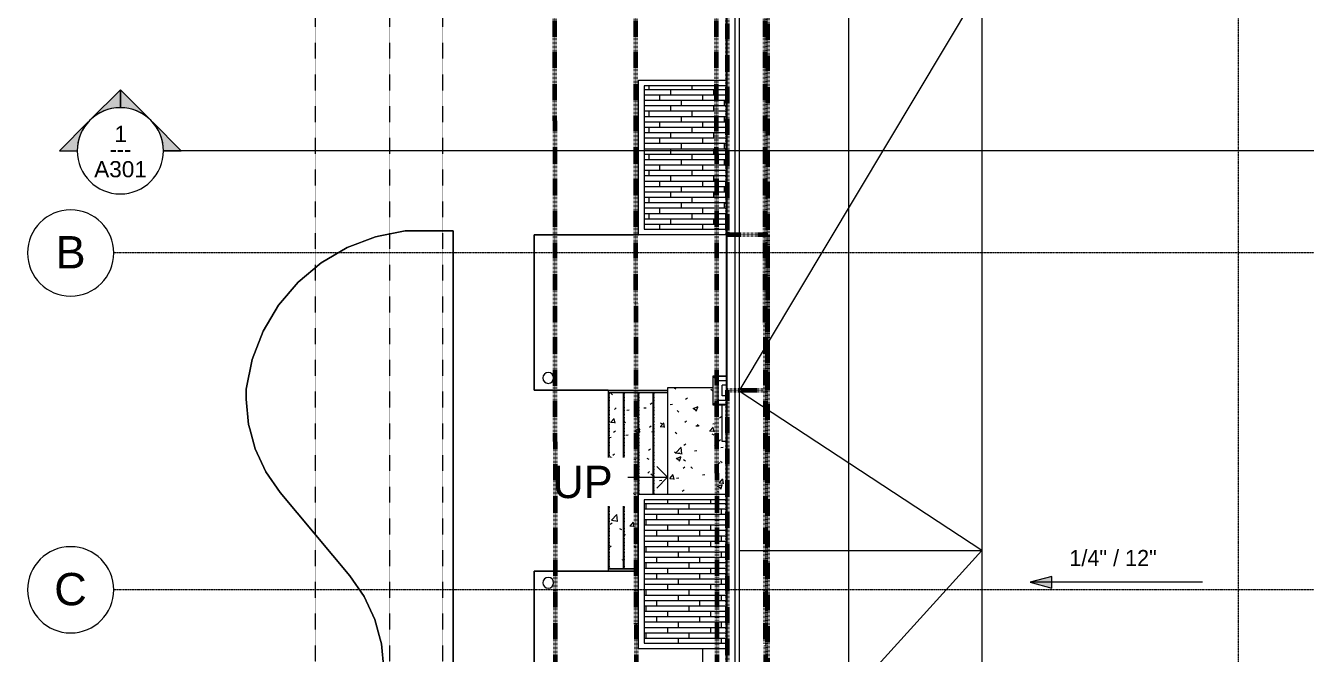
# Model space of a CAD drawing. Header units: inches. Extents: x -4450 to -273, y 9564 to 12971.
# Drawn here: x -4382 to -3431, y 11237 to 11704 of the extents above; entities that cross this region are included whole.
import ezdxf

# ---------------------------------------------------------------- set-up
doc = ezdxf.new("R2010")
doc.units = ezdxf.units.IN
doc.header["$MEASUREMENT"] = 0
for name, pattern in [('Aligning Line 1_8_', [0.25, 0.125, -0.125]), ('Double Dash 3_8_', [1, 0.375, -0.125, 0.125, -0.125, 0.125, -0.125]), ('Grid Line 1_2_', [0.875, 0.5, -0.125, 0.125, -0.125]), ('Overhead 1_16_', [0.101562, 0.0625, -0.039062])]:
    doc.linetypes.add(name, pattern=pattern)
for name, color, linetype, lineweight in [('0-1', 7, 'Continuous', 5), ('0-4', 147, 'Aligning Line 1_8_', 9), ('A-FLOR', 192, 'Continuous', 13), ('A-FLOR-HRAL', 11, 'Continuous', 9), ('A-FLOR-PATT-3', 8, 'Continuous', 9), ('A-GENM', 5, 'Continuous', 9), ('A-ROOF', 132, 'Continuous', 13), ('A-WALL', 113, 'Continuous', 13), ('C-BLDG-PADS-1', 7, 'Continuous', 9), ('C-PROP-LINE', 91, 'Double Dash 3_8_', 140), ('C-PROP-LINE-1', 250, 'Double Dash 3_8_', 140), ('C-TOPO', 7, 'Continuous', 9), ('E-LITE-EQPM', 33, 'Continuous', 9), ('G-ANNO-DIMS', 111, 'Continuous', 9), ('G-ANNO-SYMB', 111, 'Aligning Line 1_8_', 9), ('G-ANNO-SYMB-2', 147, 'Aligning Line 1_8_', 9), ('G-ANNO-SYMB-3', 111, 'Continuous', 9), ('S-GRID-1', 1, 'Grid Line 1_2_', 9), ('S-GRID-IDEN', 1, 'Continuous', 9), ('S-STRS', 31, 'Continuous', 9), ('S-STRS-3', 31, 'Overhead 1_16_', 9), ('S-STRS-ANNO', 31, 'Continuous', 9), ('S-STRS-IDEN', 31, 'Continuous', 9)]:
    doc.layers.add(name, color=color, linetype=linetype, lineweight=lineweight)
doc.styles.add('Arial', font='arial.ttf', dxfattribs={"height": 12})
doc.styles.add('Arial_1', font='arial.ttf', dxfattribs={"height": 24})
doc.styles.add('Century Gothic', font='ufonts.com_century-gothic.ttf', dxfattribs={"height": 24})
doc.styles.add('Century Gothic_1', font='ufonts.com_century-gothic.ttf', dxfattribs={"height": 12})
pattern_1 = [(50, (0, 0), (36.723345, -3.21301), [3.84, -42.24]), (355, (0, 0), (-7.10443, 38.51274), [3.072, -33.792]), (100.451, (3.06, -0.268), (29.62024, 35.29956), [3.263, -35.898]), (46.184, (0, 10.24), (54.6425, -8.47523), [5.76, -63.36]), (96.636, (4.554, 9.534), (47.85396, 49.8752), [4.895, -53.848]), (351.184, (0, 10.24), (47.8553, 49.87485), [4.608, -50.688]), (21, (5.12, 7.68), (30.56126, -20.613996), [3.84, -42.24]), (326, (5.12, 7.68), (12.45768, 37.1283), [3.072, -33.792]), (71.451, (7.667, 5.962), (43.02001, 16.51351), [3.263, -35.898]), (37.5, (0, 0), (0.6228, 17.04428), [1.69, -31.693, 1.69, -32.614, -33.92]), (37.5, (0, 0), (0.6228, 17.04428), [-67.686, 1.69, -32.23]), (7.5, (0, 0), (13.469403, 20.19387), [1.69, -17.869, 1.69, -30.925, -12.928]), (7.5, (0, 0), (13.469403, 20.19387), [-52.173, 1.69, -11.238]), (327.5, (-11.418, 0), (27.331677, -1.155216), [1.69, -11.11, 1.69, -38.246, -52.992]), (327.5, (-11.418, 0), (27.331677, -1.155216), [-52.736, 1.69, -51.302]), (317.5, (-16.538, 0), (29.85903, 5.12498), [1.69, -14.95, 1.69, -24.832, -37.632]), (317.5, (-16.538, 0), (29.85903, 5.12498), [-43.162, 1.69, -35.942])]

# ---------------------------------------------------------------- blocks, each defined once
blk = doc.blocks.new('CTR  - Topography_rvt-1-FLOOR PLAN - ROOF')
at = {"layer": 'C-BLDG-PADS-1'}
blk.add_line((-3879.22, 11241.39), (-3879.22, 11145.01), dxfattribs=at)
at = {"layer": 'C-TOPO'}
for p, q in [((-4121.96, 11547.25), (-4142.94, 11539.28)), ((-4142.94, 11539.28), (-4121.96, 11547.25)), ((-4118.6, 11547.91), (-4121.96, 11547.25)), ((-4121.96, 11547.25), (-4118.6, 11547.91)), ((-4099.94, 11551.59), (-4118.6, 11547.91)), ((-4118.6, 11547.91), (-4099.94, 11551.59)), ((-4064.23, 11551.59), (-4099.94, 11551.59)), ((-4099.94, 11551.59), (-4064.23, 11551.59)), ((-4064.23, 11535.94), (-4064.23, 11551.59)), ((-4064.23, 11551.59), (-4064.23, 11535.94)), ((-3997.88, 11548.59), (-4004.23, 11548.59)), ((-4004.23, 11548.59), (-4004.23, 11522.73)), ((-4004.23, 11522.73), (-4004.23, 11548.59)), ((-4004.23, 11548.59), (-3997.88, 11548.59)), ((-3968.75, 11548.59), (-3997.88, 11548.59)), ((-3997.88, 11548.59), (-3968.75, 11548.59)), ((-3960.41, 11548.59), (-3968.75, 11548.59)), ((-3968.75, 11548.59), (-3960.41, 11548.59)), ((-3926.72, 11548.59), (-3960.41, 11548.59)), ((-3960.41, 11548.59), (-3926.72, 11548.59)), ((-4142.94, 11539.28), (-4162.3, 11527.91)), ((-4162.3, 11527.91), (-4142.94, 11539.28)), ((-4064.23, 11476.2), (-4064.23, 11535.94)), ((-4064.23, 11535.94), (-4064.23, 11476.2)), ((-4162.3, 11527.91), (-4179.47, 11513.46)), ((-4179.47, 11513.46), (-4162.3, 11527.91)), ((-4004.23, 11522.73), (-4004.23, 11504.65)), ((-4004.23, 11504.65), (-4004.23, 11522.73)), ((-4179.47, 11513.46), (-4193.99, 11496.33)), ((-4193.99, 11496.33), (-4179.47, 11513.46)), ((-4004.23, 11504.65), (-4004.23, 11433.39)), ((-4004.23, 11433.39), (-4004.23, 11504.65)), ((-4193.99, 11496.33), (-4205.43, 11477.02)), ((-4205.43, 11477.02), (-4193.99, 11496.33)), ((-4205.43, 11477.02), (-4213.48, 11456.07)), ((-4213.48, 11456.07), (-4205.43, 11477.02)), ((-4064.23, 11245.43), (-4064.23, 11476.2)), ((-4064.23, 11476.2), (-4064.23, 11245.43)), ((-4213.48, 11456.07), (-4217.91, 11434.06)), ((-4217.91, 11434.06), (-4213.48, 11456.07)), ((-4217.91, 11434.06), (-4217.91, 11426.67)), ((-4217.91, 11426.67), (-4217.91, 11434.06)), ((-4004.23, 11433.39), (-3973.32, 11433.39)), ((-3973.32, 11433.39), (-4004.23, 11433.39)), ((-3973.32, 11433.39), (-3949.12, 11433.39)), ((-3949.12, 11433.39), (-3973.32, 11433.39)), ((-4217.91, 11426.67), (-4216.27, 11407.95)), ((-4216.27, 11407.95), (-4217.91, 11426.67)), ((-4216.27, 11407.95), (-4215.36, 11404.56)), ((-4215.36, 11404.56), (-4216.27, 11407.95)), ((-4215.36, 11404.56), (-4211.42, 11389.79)), ((-4211.42, 11389.79), (-4215.36, 11404.56)), ((-4211.42, 11389.79), (-4203.49, 11372.76)), ((-4203.49, 11372.76), (-4211.42, 11389.79)), ((-4203.49, 11372.76), (-4192.73, 11357.35)), ((-4192.73, 11357.35), (-4203.49, 11372.76)), ((-4192.73, 11357.35), (-4141.08, 11295.65)), ((-4141.08, 11295.65), (-4192.73, 11357.35)), ((-3965.52, 11298.99), (-4004.23, 11298.99)), ((-4004.23, 11298.99), (-4004.23, 11242.03)), ((-4004.23, 11242.03), (-4004.23, 11298.99)), ((-4004.23, 11298.99), (-3965.52, 11298.99)), ((-3949.12, 11298.99), (-3965.52, 11298.99)), ((-3965.52, 11298.99), (-3949.12, 11298.99)), ((-4141.08, 11295.65), (-4130.32, 11280.24)), ((-4130.32, 11280.24), (-4141.08, 11295.65)), ((-4130.32, 11280.24), (-4122.39, 11263.2)), ((-4122.39, 11263.2), (-4130.32, 11280.24)), ((-4122.39, 11263.2), (-4118.46, 11248.5)), ((-4118.46, 11248.5), (-4122.39, 11263.2)), ((-4118.46, 11248.5), (-4117.54, 11245.05)), ((-4117.54, 11245.05), (-4118.46, 11248.5)), ((-4117.54, 11245.05), (-4115.91, 11226.33)), ((-4115.91, 11226.33), (-4117.54, 11245.05)), ((-4064.23, 11124.4), (-4064.23, 11245.43)), ((-4064.23, 11245.43), (-4064.23, 11124.4)), ((-4004.23, 11242.03), (-4004.23, 11104.3)), ((-4004.23, 11104.3), (-4004.23, 11242.03))]:
    blk.add_line(p, q, dxfattribs=at)
blk = doc.blocks.new('Family - ___-1870007-FLOOR PLAN - ROOF')
at = {"layer": 'C-PROP-LINE-1'}
for p, q in [((-3860.72, 11548.59), (-3860.72, 12118.59)), ((-3830.72, 11548.59), (-3860.72, 11548.59)), ((-3830.72, 11433.39), (-3830.72, 11548.59)), ((-3860.72, 11433.39), (-3830.72, 11433.39)), ((-3860.72, 9980.19), (-3860.72, 11433.39))]:
    blk.add_line(p, q, dxfattribs=at)
blk = doc.blocks.new('Family - ___-1870574-FLOOR PLAN - ROOF')
at = {"layer": 'C-PROP-LINE-1'}
blk.add_line((-3830.72, 10010.09), (-3830.72, 12088.59), dxfattribs=at)
blk = doc.blocks.new('CTR - 1st Phase - Common Walls_rvt-1-FLOOR PLAN - ROOF')
at = {"layer": 'G-ANNO-SYMB-2'}
for p, q in [((-4166.61, 9706.24), (-4166.61, 12428.12)), ((-4111.25, 9706.24), (-4111.25, 12363.34))]:
    blk.add_line(p, q, dxfattribs=at)
at = {"layer": '0-4'}
for name in ['Family - ___-1870007-FLOOR PLAN - ROOF', 'Family - ___-1870574-FLOOR PLAN - ROOF']:
    blk.add_blockref(name, (0, 0), dxfattribs=at)
blk = doc.blocks.new('Basic Wall _ EXT - FIBER CEMENT - SMALL - ___-1820306-FLOOR PLAN - ROOF')
at = {"layer": 'A-WALL'}
for p, q in [((-3861.51, 12119.37), (-3861.51, 9979.41)), ((-3861, 12118.86), (-3861, 9979.92)), ((-3854.91, 9986), (-3854.91, 12112.78))]:
    blk.add_line(p, q, dxfattribs=at)
blk = doc.blocks.new('Top Rail Type - Top Rail_Internal_-1935829-FLOOR PLAN - ROOF')
at = {"layer": 'A-FLOR-HRAL'}
for p, q in [((-3926.72, 11300.76), (-3949.12, 11300.76)), ((-3949.12, 11299.26), (-3926.72, 11299.26))]:
    blk.add_line(p, q, dxfattribs=at)
at = {"layer": 'A-FLOR-HRAL', "flags": 128}
blk.add_lwpolyline([(-3949.12, 11299.93), (-3949.12, 11300.01), (-3949.12, 11300.1)], dxfattribs=at)
blk = doc.blocks.new('Top Rail Type - Top Rail_Internal_-V33-FLOOR PLAN - ROOF')
at = {"layer": 'A-FLOR-HRAL'}
for p, q in [((-3949.12, 11300.76), (-3949.12, 11299.26)), ((-3949.12, 11300.76), (-3926.72, 11300.76)), ((-3949.12, 11299.26), (-3926.72, 11299.26))]:
    blk.add_line(p, q, dxfattribs=at)
blk = doc.blocks.new('Top Rail Type - Top Rail_Internal_-1935840-FLOOR PLAN - ROOF')
at = {"layer": 'A-FLOR-HRAL'}
for p, q in [((-3905.12, 11433.14), (-3949.12, 11433.14)), ((-3949.12, 11431.64), (-3905.12, 11431.64))]:
    blk.add_line(p, q, dxfattribs=at)
at = {"layer": 'A-FLOR-HRAL', "flags": 128}
for points in [[(-3949.12, 11432.31), (-3949.12, 11432.39), (-3949.12, 11432.47)], [(-3905.12, 11432.47), (-3905.12, 11432.39), (-3905.12, 11432.31)]]:
    blk.add_lwpolyline(points, dxfattribs=at)
blk = doc.blocks.new('Top Rail Type - Top Rail_Internal_-V34-FLOOR PLAN - ROOF')
at = {"layer": 'A-FLOR-HRAL'}
for p, q in [((-3949.12, 11433.14), (-3949.12, 11431.64)), ((-3949.12, 11433.14), (-3905.12, 11433.14)), ((-3949.12, 11431.64), (-3905.12, 11431.64)), ((-3905.12, 11433.14), (-3905.12, 11431.64))]:
    blk.add_line(p, q, dxfattribs=at)
blk = doc.blocks.new('077123 - Manufactured Gutters and Downspouts - 077123 - Manufactured Gutters and Downspouts-1955134-FLOOR PLAN - ROOF')
at = {"layer": 'A-GENM'}
for p, q in [((-44.95, -1.03), (-44.95, -10.92)), ((-44.7, -1.03), (-44.7, -10.67)), ((-44.7, -10.67), (-41.41, -7.38)), ((-41.41, -1.03), (-41.41, -7.38)), ((-41.41, -7.38), (-26.98, -7.38)), ((-38.2, -1.03), (-38.2, -4.22)), ((-30.2, -4.22), (-38.2, -4.22)), ((-30.2, -1.03), (-30.2, -4.22)), ((-26.98, -7.38), (-26.98, -1.03)), ((-23.69, -10.67), (-26.98, -7.38)), ((-23.69, -1.03), (-23.69, -10.67)), ((-23.44, -10.92), (-23.44, -1.03)), ((3.73, -4.22), (-23.44, -4.22)), ((3.73, -1.03), (3.73, -4.22)), ((-44.95, -10.92), (-23.44, -10.92)), ((-23.69, -10.67), (-44.7, -10.67))]:
    blk.add_line(p, q, dxfattribs=at)
blk = doc.blocks.new('Pathway_Cooper_McGraw-Edison _BSC-BRC_Round - Pathway_Cooper_McGraw-Edison _BSC-BRC_Round-2028611-FLOOR PLAN - ROOF')
at = {"layer": 'E-LITE-EQPM'}
for start, end in [(360, 180), (180, 360)]:
    blk.add_arc((0, 0), 4, start, end, dxfattribs=at)
blk = doc.blocks.new('Family - ___-1878357-FLOOR PLAN - ROOF')
at = {"layer": 'C-PROP-LINE'}
for p, q in [((-3989.61, 12268.69), (-3987.01, 9767.34)), ((-3929.52, 12184.69), (-3927.1, 9853.17)), ((-3869.45, 12124.69), (-3867.12, 9890.98))]:
    blk.add_line(p, q, dxfattribs=at)
blk = doc.blocks.new('Family - ___-1878392-FLOOR PLAN - ROOF')
at = {"layer": 'C-PROP-LINE'}
blk.add_line((-3833.41, 12088.69), (-3830.99, 9768.08), dxfattribs=at)
blk = doc.blocks.new('Grid - Grid Head - Circle-50561-FLOOR PLAN - ROOF')
at = {"layer": 'S-GRID-IDEN'}
for start, end in [(360, 180), (180, 360)]:
    blk.add_arc((0, 0), 0.25, start, end, dxfattribs=at)
blk = doc.blocks.new('Section - Section Head - Filled-22785-FLOOR PLAN - ROOF')
at = {"layer": 'G-ANNO-SYMB-3'}
h = blk.add_hatch(color=256, dxfattribs=at)
edge = h.paths.add_edge_path(flags=0)
edge.add_line((-0.4268, 0.1768), (-0.25, 0.3536))
edge.add_line((-0.25, 0.3536), (-0.25, 0.25))
edge.add_arc((-0.25, 0), 0.25, 90, 135)
h = blk.add_hatch(color=256, dxfattribs=at)
edge = h.paths.add_edge_path(flags=0)
edge.add_arc((-0.25, 0), 0.25, 45, 90)
edge.add_line((-0.25, 0.25), (-0.25, 0.3536))
edge.add_line((-0.25, 0.3536), (-0.0732, 0.1768))
h = blk.add_hatch(color=256, dxfattribs=at)
edge = h.paths.add_edge_path(flags=0)
edge.add_arc((-0.25, 0), 0.2503, 137.9216, 180)
edge.add_line((-0.5003, 0), (-0.6036, 0))
edge.add_line((-0.6036, 0), (-0.4358, 0.1678))
h = blk.add_hatch(color=256, dxfattribs=at)
edge = h.paths.add_edge_path(flags=0)
edge.add_line((-0.0642, 0.1678), (0.1036, 0))
edge.add_line((0.1036, 0), (0.0003, 0))
edge.add_arc((-0.25, 0), 0.2503, 0, 42.0784)
for p, q in [((-0.25, 0.3536), (-0.4268, 0.1768)), ((-0.25, 0.25), (-0.25, 0.3536)), ((-0.0732, 0.1768), (-0.25, 0.3536)), ((-0.25, 0.3536), (-0.25, 0.25)), ((-0.4358, 0.1678), (-0.6036, 0)), ((0.1036, 0), (-0.0642, 0.1678)), ((-0.6036, 0), (-0.5003, 0)), ((0.0003, 0), (0.1036, 0))]:
    blk.add_line(p, q, dxfattribs=at)
for centre, radius, start, end in [((-0.2503, 0), 0.25, 360, 180), ((-0.25, 0), 0.25, 90, 135), ((-0.25, 0), 0.25, 45, 90), ((-0.25, 0), 0.2503, 137.9216, 180), ((-0.25, 0), 0.2503, 0, 42.0784), ((-0.2503, 0), 0.25, 180, 360)]:
    blk.add_arc(centre, radius, start, end, dxfattribs=at)

msp = doc.modelspace()

# ---------------------------------------------------------------- hatches: boundary and pattern name
at = {"layer": 'A-FLOR-PATT-3'}
h = msp.add_hatch(dxfattribs=at)
h.set_pattern_fill('FP_11', color=256, style=0, pattern_type=2)
h.set_pattern_definition([(180, (16792.932, 12324.537), (-5e-16, -4), []), (270, (16792.932, 12324.537), (8, -8), [4, -28]), (270, (16776.932, 12320.537), (8, -8), [4, -28])])
h.paths.add_polyline_path([(-3894.44, 11552.84), (-3861.51, 11552.84), (-3861.51, 11659.16), (-3922.47, 11659.16), (-3922.47, 11552.84)], flags=0)
h = msp.add_hatch(dxfattribs=at)
h.set_pattern_fill('FP_38', color=256, style=0, pattern_type=2)
h.set_pattern_definition(pattern_1)
h.paths.add_polyline_path([(-3864.7, 11356.21), (-3861.51, 11356.21), (-3861.51, 11395.18), (-3864.7, 11395.18), (-3864.7, 11422.35), (-3871.39, 11422.35), (-3871.39, 11434.99), (-3905.12, 11434.99), (-3905.12, 11356.21), (-3894.44, 11356.21)], flags=0)
h = msp.add_hatch(dxfattribs=at)
h.set_pattern_fill('FP_9', color=256, style=0, pattern_type=2)
h.set_pattern_definition([(180, (19334.705, 12017.337), (-5e-16, -4), []), (270, (19334.705, 12017.337), (8, -8), [4, -28]), (270, (19318.705, 12013.337), (8, -8), [4, -28])])
h.paths.add_polyline_path([(-3894.44, 11245.64), (-3861.51, 11245.64), (-3861.51, 11351.96), (-3922.47, 11351.96), (-3922.47, 11245.64)], flags=0)
at = {"layer": 'G-ANNO-DIMS'}
msp.add_hatch(color=256, dxfattribs=at).paths.add_polyline_path([(-3635.84, 11290.8), (-3619.84, 11286.51), (-3619.84, 11295.09)], flags=0)
at = {"layer": 'S-STRS'}
h = msp.add_hatch(dxfattribs=at)
h.set_pattern_fill('FP_38', color=256, style=0, pattern_type=2)
h.set_pattern_definition(pattern_1)
h.paths.add_polyline_path([(-3938.12, 11299.01), (-3938.12, 11299.26), (-3949.12, 11299.26), (-3949.12, 11299.01)], flags=0)
h.paths.add_polyline_path([(-3949.12, 11300.76), (-3938.12, 11300.76), (-3938.12, 11431.64), (-3949.12, 11431.64), (-3949.12, 11344.77)], flags=0)
h.paths.add_polyline_path([(-3949.12, 11433.14), (-3938.12, 11433.14), (-3938.12, 11433.39), (-3949.12, 11433.39)], flags=0)
h = msp.add_hatch(dxfattribs=at)
h.set_pattern_fill('FP_38', color=256, style=0, pattern_type=2)
h.set_pattern_definition(pattern_1)
h.paths.add_polyline_path([(-3927.12, 11299.01), (-3927.12, 11299.26), (-3938.12, 11299.26), (-3938.12, 11299.01)], flags=0)
h.paths.add_polyline_path([(-3938.12, 11300.76), (-3927.12, 11300.76), (-3927.12, 11431.64), (-3938.12, 11431.64), (-3938.12, 11344.77)], flags=0)
h.paths.add_polyline_path([(-3938.12, 11433.14), (-3927.12, 11433.14), (-3927.12, 11433.39), (-3938.12, 11433.39)], flags=0)
h = msp.add_hatch(dxfattribs=at)
h.set_pattern_fill('FP_38', color=256, style=0, pattern_type=2)
h.set_pattern_definition(pattern_1)
h.paths.add_polyline_path([(-3927.12, 11299.01), (-3926.72, 11299.01), (-3926.72, 11299.26), (-3927.12, 11299.26)], flags=0)
h.paths.add_polyline_path([(-3926.72, 11300.76), (-3926.72, 11356.21), (-3916.12, 11356.21), (-3916.12, 11431.64), (-3927.12, 11431.64), (-3927.12, 11300.76)], flags=0)
h.paths.add_polyline_path([(-3927.12, 11433.14), (-3916.12, 11433.14), (-3916.12, 11433.39), (-3927.12, 11433.39)], flags=0)
h = msp.add_hatch(dxfattribs=at)
h.set_pattern_fill('FP_38', color=256, style=0, pattern_type=2)
h.set_pattern_definition(pattern_1)
h.paths.add_polyline_path([(-3916.12, 11356.21), (-3905.12, 11356.21), (-3905.12, 11431.64), (-3916.12, 11431.64), (-3916.12, 11370.44)], flags=0)
h.paths.add_polyline_path([(-3916.12, 11433.14), (-3905.12, 11433.14), (-3905.12, 11433.39), (-3916.12, 11433.39)], flags=0)

# ---------------------------------------------------------------- linework, layer by layer
at = {"layer": 'A-FLOR'}
for p, q in [((-3871.39, 11434.99), (-3905.12, 11434.99)), ((-3905.12, 11434.99), (-3905.12, 11433.14)), ((-3905.12, 11431.64), (-3905.12, 11356.21))]:
    msp.add_line(p, q, dxfattribs=at)
at = {"layer": 'A-ROOF'}
for p, q in [((-3671.85, 12109.71), (-3671.85, 9989.06)), ((-3851.85, 11432.52), (-3671.85, 11733.29)), ((-3671.85, 11314.47), (-3851.85, 11432.52)), ((-3851.85, 11314.47), (-3671.85, 11314.47)), ((-3851.85, 11116), (-3671.85, 11314.47))]:
    msp.add_line(p, q, dxfattribs=at)
at = {"layer": 'A-WALL'}
for p, q in [((-3851.85, 12109.71), (-3851.85, 9989.06)), ((-3926.72, 11548.59), (-3926.72, 11663.41)), ((-3926.72, 11663.41), (-3861.51, 11663.41)), ((-3922.47, 11659.16), (-3922.47, 11552.84)), ((-3861.51, 11659.16), (-3922.47, 11659.16)), ((-3861.51, 11548.59), (-3926.72, 11548.59)), ((-3922.47, 11552.84), (-3861.51, 11552.84)), ((-3926.72, 11241.39), (-3926.72, 11356.21)), ((-3926.72, 11356.21), (-3861.51, 11356.21)), ((-3922.47, 11351.96), (-3922.47, 11245.64)), ((-3861.51, 11351.96), (-3922.47, 11351.96)), ((-3861.51, 11241.39), (-3926.72, 11241.39)), ((-3922.47, 11245.64), (-3861.51, 11245.64))]:
    msp.add_line(p, q, dxfattribs=at)
at = {"layer": 'G-ANNO-DIMS'}
for p, q in [((-3619.84, 11295.09), (-3635.84, 11290.8)), ((-3635.84, 11290.8), (-3619.84, 11286.51)), ((-3507.84, 11290.8), (-3635.84, 11290.8)), ((-3619.84, 11286.51), (-3619.84, 11295.09))]:
    msp.add_line(p, q, dxfattribs=at)
at = {"layer": 'G-ANNO-SYMB'}
msp.add_line((-4071.96, 9706.24), (-4071.96, 12461.73), dxfattribs=at)
at = {"layer": 'G-ANNO-SYMB-3'}
for p, q in [((-3770.72, 12287.94), (-3770.72, 9641.65)), ((-1915.85, 11610.99), (-4279.43, 11610.99))]:
    msp.add_line(p, q, dxfattribs=at)
at = {"layer": 'S-GRID-1'}
for p, q in [((-3481.32, 9836.18), (-3481.32, 12413.74)), ((-464.45, 11535.19), (-4316.34, 11535.19)), ((-464.45, 11285.19), (-4316.34, 11285.19))]:
    msp.add_line(p, q, dxfattribs=at)
at = {"layer": 'S-STRS'}
for p, q in [((-3949.12, 11433.39), (-3949.12, 11433.14)), ((-3949.12, 11433.39), (-3938.12, 11433.39)), ((-3949.12, 11431.64), (-3949.12, 11300.76)), ((-3938.12, 11433.39), (-3927.12, 11433.39)), ((-3938.12, 11433.39), (-3938.12, 11433.14)), ((-3938.12, 11431.64), (-3938.12, 11300.76)), ((-3927.12, 11433.39), (-3916.12, 11433.39)), ((-3927.12, 11433.39), (-3927.12, 11433.14)), ((-3927.12, 11431.64), (-3927.12, 11300.76)), ((-3916.12, 11433.39), (-3905.12, 11433.39)), ((-3916.12, 11433.39), (-3916.12, 11433.14)), ((-3916.12, 11431.64), (-3916.12, 11356.21)), ((-3905.12, 11433.39), (-3905.12, 11433.14)), ((-3905.12, 11431.64), (-3905.12, 11356.21)), ((-3949.12, 11299.26), (-3949.12, 11299.01)), ((-3949.12, 11299.01), (-3938.12, 11299.01)), ((-3938.12, 11299.26), (-3938.12, 11299.01)), ((-3938.12, 11299.01), (-3927.12, 11299.01)), ((-3927.12, 11299.26), (-3927.12, 11299.01)), ((-3927.12, 11299.01), (-3926.72, 11299.01))]:
    msp.add_line(p, q, dxfattribs=at)
at = {"layer": 'S-STRS-3'}
for p, q in [((-3948.37, 11433.39), (-3948.37, 11433.14)), ((-3948.37, 11431.64), (-3948.37, 11300.76)), ((-3937.37, 11433.39), (-3937.37, 11433.14)), ((-3937.37, 11431.64), (-3937.37, 11300.76)), ((-3926.37, 11433.39), (-3926.37, 11433.14)), ((-3926.37, 11431.64), (-3926.37, 11356.21)), ((-3915.37, 11433.39), (-3915.37, 11433.14)), ((-3915.37, 11431.64), (-3915.37, 11356.21)), ((-3948.37, 11299.26), (-3948.37, 11299.01)), ((-3937.37, 11299.26), (-3937.37, 11299.01))]:
    msp.add_line(p, q, dxfattribs=at)
at = {"layer": 'S-STRS-ANNO'}
for p, q in [((-3905.12, 11368.67), (-3913.12, 11376.67)), ((-3949.12, 11368.67), (-3938.12, 11368.67)), ((-3938.12, 11368.67), (-3927.12, 11368.67)), ((-3927.12, 11368.67), (-3916.12, 11368.67)), ((-3916.12, 11368.67), (-3905.12, 11368.67)), ((-3905.12, 11368.67), (-3913.12, 11360.67))]:
    msp.add_line(p, q, dxfattribs=at)

# ---------------------------------------------------------------- block references
at = {"layer": '0-1'}
for name in ['CTR  - Topography_rvt-1-FLOOR PLAN - ROOF', 'CTR - 1st Phase - Common Walls_rvt-1-FLOOR PLAN - ROOF']:
    msp.add_blockref(name, (0, 0), dxfattribs=at)
at = {"layer": 'A-FLOR-HRAL'}
for name in ['Top Rail Type - Top Rail_Internal_-1935840-FLOOR PLAN - ROOF', 'Top Rail Type - Top Rail_Internal_-V34-FLOOR PLAN - ROOF', 'Top Rail Type - Top Rail_Internal_-1935829-FLOOR PLAN - ROOF', 'Top Rail Type - Top Rail_Internal_-V33-FLOOR PLAN - ROOF']:
    msp.add_blockref(name, (0, 0), dxfattribs=at)
at = {"layer": 'A-GENM', "rotation": 270.0000000000006}
msp.add_blockref('077123 - Manufactured Gutters and Downspouts - 077123 - Manufactured Gutters and Downspouts-1955134-FLOOR PLAN - ROOF', (-3860.47, 11398.91), dxfattribs=at)
at = {"layer": 'A-WALL'}
msp.add_blockref('Basic Wall _ EXT - FIBER CEMENT - SMALL - ___-1820306-FLOOR PLAN - ROOF', (0, 0), dxfattribs=at)
at = {"layer": 'C-PROP-LINE'}
msp.add_blockref('Family - ___-1878392-FLOOR PLAN - ROOF', (0, 0), dxfattribs=at)
at = {"layer": 'E-LITE-EQPM'}
for p in [(-3993.72, 11442.42), (-3993.72, 11290.42)]:
    msp.add_blockref('Pathway_Cooper_McGraw-Edison _BSC-BRC_Round - Pathway_Cooper_McGraw-Edison _BSC-BRC_Round-2028611-FLOOR PLAN - ROOF', p, dxfattribs=at)
at = {"layer": 'G-ANNO-SYMB-3', "xscale": 127.9999999999999, "yscale": 127.9999999999999, "zscale": 127.9999999999999}
msp.add_blockref('Section - Section Head - Filled-22785-FLOOR PLAN - ROOF', (-4279.43, 11610.99), dxfattribs=at)
at = {"layer": 'S-GRID-IDEN', "xscale": 127.9999999999999, "yscale": 127.9999999999999, "zscale": 127.9999999999999, "rotation": 89.9999999999999}
for p in [(-4348.34, 11535.19), (-4348.34, 11285.19)]:
    msp.add_blockref('Grid - Grid Head - Circle-50561-FLOOR PLAN - ROOF', p, dxfattribs=at)

# ---------------------------------------------------------------- texts
at = {"layer": 'G-ANNO-SYMB-3', "char_height": 12, "attachment_point": 1}
for s, insert, width, style in [('1', (-4315.85, 11629.53), 11.312, 'Arial'), ('---', (-4319.39, 11618.19), 20.604, 'Century Gothic_1'), ('A301', (-4330.85, 11603.35), 47.672, 'Arial')]:
    msp.add_mtext(s, dxfattribs=dict(at, insert=insert, width=width, style=style))
at = {"layer": 'S-GRID-IDEN', "char_height": 24, "attachment_point": 1, "style": 'Arial_1'}
for s, insert, width in [('B', (-4359.55, 11547.7), 27.068), ('C', (-4360.56, 11297.7), 29.492)]:
    msp.add_mtext(s, dxfattribs=dict(at, insert=insert, width=width))

# ---------------------------------------------------------------- next in the draw order: texts
at = {"layer": 'S-STRS-IDEN', "insert": (-3990.49, 11377.27), "char_height": 24, "width": 49.6427, "attachment_point": 1, "line_spacing_factor": 0.984502, "style": 'Century Gothic', "bg_fill": 3, "box_fill_scale": 1.25, "bg_fill_color": 256, "bg_fill_true_color": 13158600, "bg_fill_transparency": 0}
msp.add_mtext('UP', dxfattribs=at)

# ---------------------------------------------------------------- next in the draw order: block references
at = {"layer": 'C-PROP-LINE'}
msp.add_blockref('Family - ___-1878357-FLOOR PLAN - ROOF', (0, 0), dxfattribs=at)

# ---------------------------------------------------------------- next in the draw order: texts
at = {"layer": 'G-ANNO-DIMS', "insert": (-3606.8, 11314.78), "char_height": 12, "width": 83.898, "attachment_point": 1, "line_spacing_factor": 0.984502, "style": 'Century Gothic_1', "bg_fill": 3, "box_fill_scale": 1.25, "bg_fill_color": 256, "bg_fill_true_color": 13158600, "bg_fill_transparency": 0}
msp.add_mtext('1/4" / 12"', dxfattribs=at)

doc.saveas('drawing.dxf')
